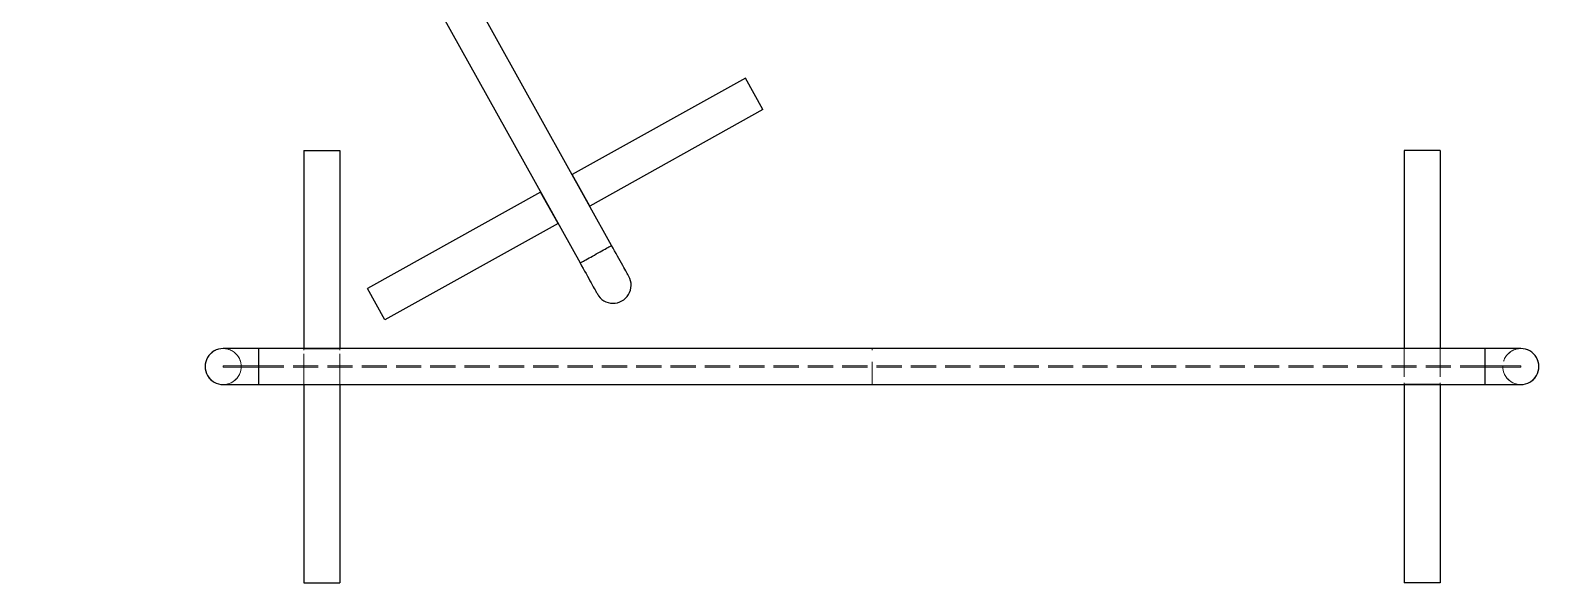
# Model space of a CAD drawing. Header units: millimetres. Extents: x -356 to 237, y 0 to 365.
# Drawn here: x 47 to 130.7, y 200.5 to 231.1 of the extents above; entities that cross this region are included whole.
import ezdxf

# ---------------------------------------------------------------- set-up
doc = ezdxf.new("R2010")
doc.units = ezdxf.units.MM
doc.linetypes.add('HIDDEN', pattern=[1.905, 1.27, -0.635])

msp = doc.modelspace()

# ---------------------------------------------------------------- linework, layer by layer
at = {"color": 7, "linetype": 'Continuous', "lineweight": 25}
for p, q in [((79.249, 219.191), (46.158, 278.668)), ((44.41, 277.695), (77.501, 218.218)), ((86.672, 228.474), (77.059, 223.126)), ((87.644, 226.727), (86.672, 228.474)), ((87.644, 226.727), (78.032, 221.379)), ((62.17, 224.469), (64.17, 224.469)), ((62.17, 224.469), (62.17, 213.469)), ((64.17, 224.469), (64.17, 213.469)), ((125.225, 224.469), (123.225, 224.469)), ((123.225, 224.469), (123.225, 213.469)), ((125.225, 224.469), (125.225, 213.469)), ((78.032, 221.379), (77.059, 223.126)), ((75.312, 222.154), (65.699, 216.806)), ((76.284, 220.406), (75.312, 222.154)), ((76.284, 220.406), (66.672, 215.058)), ((66.672, 215.058), (65.699, 216.806)), ((59.666, 213.469), (57.698, 213.469)), ((127.729, 213.469), (59.666, 213.469)), ((59.666, 211.469), (59.666, 213.469)), ((62.17, 213.469), (64.17, 213.469)), ((125.225, 213.469), (123.225, 213.469)), ((129.698, 213.469), (127.729, 213.469)), ((127.729, 211.469), (127.729, 213.469)), ((57.698, 211.469), (59.666, 211.469)), ((59.666, 211.469), (127.729, 211.469)), ((62.17, 211.469), (64.17, 211.469)), ((62.17, 211.469), (62.17, 200.469)), ((64.17, 211.469), (64.17, 200.469)), ((125.225, 211.469), (123.225, 211.469)), ((123.225, 211.469), (123.225, 200.469)), ((125.225, 211.469), (125.225, 200.469)), ((127.729, 211.469), (129.698, 211.469)), ((62.17, 200.469), (64.17, 200.469)), ((125.225, 200.469), (123.225, 200.469))]:
    msp.add_line(p, q, dxfattribs=at)
at = {"color": 7, "linetype": 'HIDDEN', "lineweight": 18}
for p, q in [((62.17, 224.469), (64.17, 224.469)), ((62.17, 200.469), (62.17, 224.469)), ((64.17, 200.469), (64.17, 224.469)), ((125.225, 224.469), (123.225, 224.469)), ((123.225, 200.469), (123.225, 224.469)), ((125.225, 200.469), (125.225, 224.469)), ((59.666, 213.469), (57.698, 213.469)), ((59.666, 211.471), (59.666, 213.469)), ((62.17, 213.469), (59.666, 213.469)), ((59.666, 213.469), (59.666, 211.469)), ((62.17, 211.469), (62.17, 213.469)), ((62.17, 213.469), (64.17, 213.469)), ((64.17, 211.469), (64.17, 213.469)), ((93.698, 213.469), (64.17, 213.469)), ((93.698, 211.471), (93.698, 213.469)), ((123.225, 213.469), (93.698, 213.469)), ((123.225, 213.469), (123.225, 211.469)), ((125.225, 213.469), (123.225, 213.469)), ((125.225, 213.469), (125.225, 211.469)), ((127.729, 213.469), (125.225, 213.469)), ((127.729, 211.471), (127.729, 213.469)), ((129.698, 213.469), (127.729, 213.469)), ((127.729, 213.469), (127.729, 211.469)), ((57.698, 212.43), (57.698, 212.508)), ((59.666, 212.508), (57.698, 212.508)), ((57.698, 212.43), (57.698, 212.508)), ((57.698, 212.508), (59.666, 212.508)), ((59.666, 212.43), (57.698, 212.43)), ((57.698, 212.43), (59.666, 212.43)), ((59.666, 212.43), (59.666, 212.508)), ((127.729, 212.508), (59.666, 212.508)), ((59.666, 212.43), (59.666, 212.508)), ((59.666, 212.508), (127.729, 212.508)), ((127.729, 212.43), (59.666, 212.43)), ((59.666, 212.43), (127.729, 212.43)), ((127.729, 212.43), (127.729, 212.508)), ((129.698, 212.508), (127.729, 212.508)), ((127.729, 212.43), (127.729, 212.508)), ((127.729, 212.508), (129.698, 212.508)), ((129.698, 212.43), (127.729, 212.43)), ((127.729, 212.43), (129.698, 212.43)), ((129.698, 212.43), (129.698, 212.508)), ((129.698, 212.43), (129.698, 212.508)), ((57.698, 211.469), (59.666, 211.469)), ((59.666, 211.469), (62.17, 211.469)), ((62.17, 211.469), (64.17, 211.469)), ((64.17, 211.469), (93.698, 211.469)), ((93.698, 211.469), (123.225, 211.469)), ((125.225, 211.469), (123.225, 211.469)), ((125.225, 211.469), (127.729, 211.469)), ((127.729, 211.469), (129.698, 211.469)), ((62.17, 200.469), (64.17, 200.469)), ((125.225, 200.469), (123.225, 200.469))]:
    msp.add_line(p, q, dxfattribs=at)
at = {"color": 7, "linetype": 'Continuous', "lineweight": 25, "flags": 128}
for points in [[(77.501, 218.218), (77.503, 218.219), (77.515, 218.226), (77.54, 218.239), (77.576, 218.259), (77.623, 218.286), (77.681, 218.318), (77.748, 218.355), (77.825, 218.398), (77.909, 218.445), (78, 218.495), (78.095, 218.549), (78.195, 218.604), (78.298, 218.661), (78.401, 218.719), (78.504, 218.776), (78.606, 218.832), (78.704, 218.887), (78.797, 218.939), (78.885, 218.988), (78.965, 219.032), (79.037, 219.073), (79.1, 219.108), (79.153, 219.137), (79.194, 219.16), (79.225, 219.177), (79.243, 219.187), (79.249, 219.191)], [(80.206, 217.47), (80.203, 217.477), (80.192, 217.496), (80.174, 217.529), (80.149, 217.574), (80.117, 217.631), (80.078, 217.701), (80.033, 217.781), (79.982, 217.873), (79.926, 217.974), (79.864, 218.085), (79.798, 218.204), (79.728, 218.33), (79.654, 218.464), (79.577, 218.602), (79.497, 218.745), (79.415, 218.892), (79.333, 219.041), (79.249, 219.191)], [(77.501, 218.218), (77.585, 218.068), (77.668, 217.919), (77.749, 217.773), (77.829, 217.63), (77.906, 217.491), (77.98, 217.358), (78.05, 217.231), (78.117, 217.112), (78.178, 217.002), (78.235, 216.9), (78.285, 216.809), (78.33, 216.728), (78.369, 216.659), (78.401, 216.602), (78.426, 216.557), (78.444, 216.524), (78.455, 216.504), (78.459, 216.498)]]:
    msp.add_lwpolyline(points, dxfattribs=at)
at = {"color": 7, "linetype": 'HIDDEN', "lineweight": 18}
for centre in [(57.698, 212.469), (129.698, 212.469)]:
    msp.add_circle(centre, 1, dxfattribs=at)
at = {"color": 7, "linetype": 'Continuous', "lineweight": 25}
for centre, start, end in [((79.332, 216.984), 209.09042, 29.09047), ((57.698, 212.469), 89.99995, 270.00005), ((129.698, 212.469), 269.99995, 90.00005)]:
    msp.add_arc(centre, 1, start, end, dxfattribs=at)
at = {"color": 7, "linetype": 'HIDDEN', "lineweight": 18}
for centre, start, end in [((57.698, 212.469), 269.99998, 90.00002), ((129.698, 212.469), 89.99998, 270.00002)]:
    msp.add_arc(centre, 1, start, end, dxfattribs=at)

doc.saveas('drawing.dxf')
